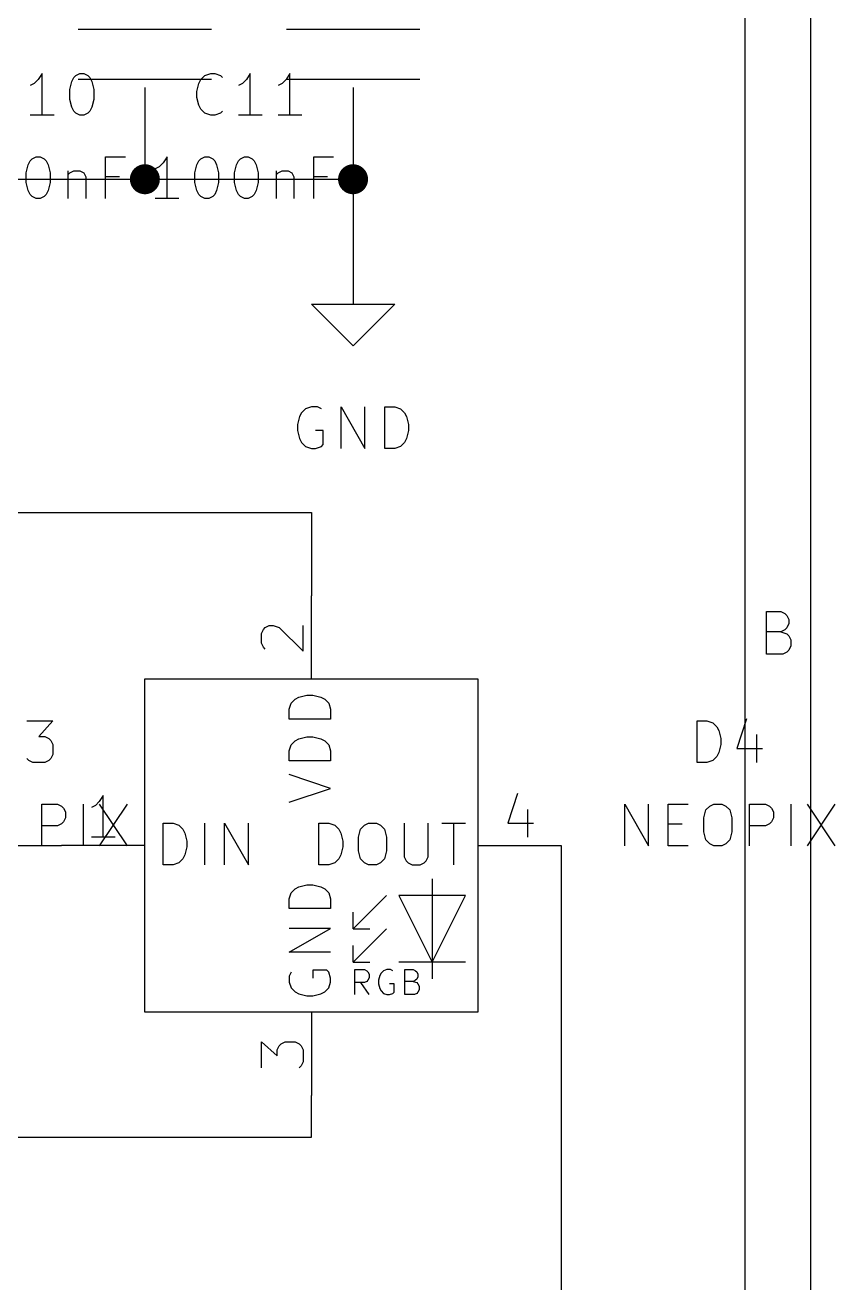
# Model space of a CAD drawing. Extents: x 0.4 to 11.3, y -7.9 to -0.4.
# Drawn here: x 10.356 to 11.329, y -4.125 to -2.615 of the extents above; entities that cross this region are included whole.
import ezdxf

# ---------------------------------------------------------------- set-up
doc = ezdxf.new("R2010")
doc.units = 0
doc.header["$MEASUREMENT"] = 0
for name, color, linetype in [('CYAN2', 4, 'CONTINUOUS'), ('GREEN3', 91, 'CONTINUOUS'), ('LYELLOW', 51, 'CONTINUOUS'), ('RED2', 1, 'CONTINUOUS'), ('RED3', 11, 'CONTINUOUS')]:
    doc.layers.add(name, color=color, linetype=linetype)

msp = doc.modelspace()

# ---------------------------------------------------------------- linework, layer by layer
at = {"layer": 'CYAN2', "linetype": 'CONTINUOUS'}
for p, q in [((10.3671, -2.68504), (10.3623, -2.68742)), ((10.3671, -2.68504), (10.3623, -2.68742)), ((10.3719, -2.68028), (10.3671, -2.68504)), ((10.3719, -2.68028), (10.3671, -2.68504)), ((10.3766, -2.67313), (10.3719, -2.68028)), ((10.3766, -2.67313), (10.3719, -2.68028)), ((10.3766, -2.72313), (10.3766, -2.67313)), ((10.3766, -2.72313), (10.3766, -2.67313)), ((10.41, -2.69218), (10.4123, -2.68265)), ((10.41, -2.69218), (10.4123, -2.68265)), ((10.4123, -2.68265), (10.4147, -2.67789)), ((10.4123, -2.68265), (10.4147, -2.67789)), ((10.4147, -2.67789), (10.4171, -2.67551)), ((10.4147, -2.67789), (10.4171, -2.67551)), ((10.4171, -2.67551), (10.4219, -2.67313)), ((10.4171, -2.67551), (10.4219, -2.67313)), ((10.4219, -2.67313), (10.4266, -2.67313)), ((10.4219, -2.67313), (10.4266, -2.67313)), ((10.4266, -2.67313), (10.4314, -2.67551)), ((10.4266, -2.67313), (10.4314, -2.67551)), ((10.4314, -2.67551), (10.4338, -2.67789)), ((10.4314, -2.67551), (10.4338, -2.67789)), ((10.4338, -2.67789), (10.4361, -2.68265)), ((10.4338, -2.67789), (10.4361, -2.68265)), ((10.4361, -2.68265), (10.4385, -2.69218)), ((10.4361, -2.68265), (10.4385, -2.69218)), ((10.5623, -2.69456), (10.5647, -2.68504)), ((10.5623, -2.69456), (10.5647, -2.68504)), ((10.5647, -2.68504), (10.5671, -2.68028)), ((10.5647, -2.68504), (10.5671, -2.68028)), ((10.5671, -2.68028), (10.5719, -2.67551)), ((10.5671, -2.68028), (10.5719, -2.67551)), ((10.5719, -2.67551), (10.579, -2.67313)), ((10.5719, -2.67551), (10.579, -2.67313)), ((10.579, -2.67313), (10.5838, -2.67313)), ((10.579, -2.67313), (10.5838, -2.67313)), ((10.5838, -2.67313), (10.5909, -2.67551)), ((10.5838, -2.67313), (10.5909, -2.67551)), ((10.5909, -2.67551), (10.5933, -2.67789)), ((10.5909, -2.67551), (10.5933, -2.67789)), ((10.6171, -2.68504), (10.6123, -2.68742)), ((10.6171, -2.68504), (10.6123, -2.68742)), ((10.6219, -2.68028), (10.6171, -2.68504)), ((10.6219, -2.68028), (10.6171, -2.68504)), ((10.6266, -2.67313), (10.6219, -2.68028)), ((10.6266, -2.67313), (10.6219, -2.68028)), ((10.6266, -2.72313), (10.6266, -2.67313)), ((10.6266, -2.72313), (10.6266, -2.67313)), ((10.6647, -2.68504), (10.66, -2.68742)), ((10.6647, -2.68504), (10.66, -2.68742)), ((10.6695, -2.68028), (10.6647, -2.68504)), ((10.6695, -2.68028), (10.6647, -2.68504)), ((10.6742, -2.67313), (10.6695, -2.68028)), ((10.6742, -2.67313), (10.6695, -2.68028)), ((10.6742, -2.72313), (10.6742, -2.67313)), ((10.6742, -2.72313), (10.6742, -2.67313)), ((10.41, -2.70408), (10.41, -2.69218)), ((10.41, -2.70408), (10.41, -2.69218)), ((10.4385, -2.69218), (10.4385, -2.70408)), ((10.4385, -2.69218), (10.4385, -2.70408)), ((10.5623, -2.7017), (10.5623, -2.69456)), ((10.5623, -2.7017), (10.5623, -2.69456)), ((10.5647, -2.71122), (10.5623, -2.7017)), ((10.5647, -2.71122), (10.5623, -2.7017)), ((10.4123, -2.71361), (10.41, -2.70408)), ((10.4123, -2.71361), (10.41, -2.70408)), ((10.4147, -2.71837), (10.4123, -2.71361)), ((10.4147, -2.71837), (10.4123, -2.71361)), ((10.4361, -2.71361), (10.4338, -2.71837)), ((10.4361, -2.71361), (10.4338, -2.71837)), ((10.4385, -2.70408), (10.4361, -2.71361)), ((10.4385, -2.70408), (10.4361, -2.71361)), ((10.5671, -2.71599), (10.5647, -2.71122)), ((10.5671, -2.71599), (10.5647, -2.71122)), ((10.5719, -2.72075), (10.5671, -2.71599)), ((10.5719, -2.72075), (10.5671, -2.71599)), ((10.3909, -2.72313), (10.3623, -2.72313)), ((10.3909, -2.72313), (10.3623, -2.72313)), ((10.4171, -2.72075), (10.4147, -2.71837)), ((10.4171, -2.72075), (10.4147, -2.71837)), ((10.4219, -2.72313), (10.4171, -2.72075)), ((10.4219, -2.72313), (10.4171, -2.72075)), ((10.4266, -2.72313), (10.4219, -2.72313)), ((10.4266, -2.72313), (10.4219, -2.72313)), ((10.4314, -2.72075), (10.4266, -2.72313)), ((10.4314, -2.72075), (10.4266, -2.72313)), ((10.4338, -2.71837), (10.4314, -2.72075)), ((10.4338, -2.71837), (10.4314, -2.72075)), ((10.579, -2.72313), (10.5719, -2.72075)), ((10.579, -2.72313), (10.5719, -2.72075)), ((10.5838, -2.72313), (10.579, -2.72313)), ((10.5838, -2.72313), (10.579, -2.72313)), ((10.5909, -2.72075), (10.5838, -2.72313)), ((10.5909, -2.72075), (10.5838, -2.72313)), ((10.5933, -2.71837), (10.5909, -2.72075)), ((10.5933, -2.71837), (10.5909, -2.72075)), ((10.6409, -2.72313), (10.6123, -2.72313)), ((10.6409, -2.72313), (10.6123, -2.72313)), ((10.6885, -2.72313), (10.66, -2.72313)), ((10.6885, -2.72313), (10.66, -2.72313)), ((10.36, -2.78265), (10.3623, -2.77789)), ((10.36, -2.78265), (10.3623, -2.77789)), ((10.3623, -2.77789), (10.3647, -2.77551)), ((10.3623, -2.77789), (10.3647, -2.77551)), ((10.3647, -2.77551), (10.3695, -2.77313)), ((10.3647, -2.77551), (10.3695, -2.77313)), ((10.3695, -2.77313), (10.3742, -2.77313)), ((10.3695, -2.77313), (10.3742, -2.77313)), ((10.3742, -2.77313), (10.379, -2.77551)), ((10.3742, -2.77313), (10.379, -2.77551)), ((10.379, -2.77551), (10.3814, -2.77789)), ((10.379, -2.77551), (10.3814, -2.77789)), ((10.3814, -2.77789), (10.3838, -2.78265)), ((10.3814, -2.77789), (10.3838, -2.78265)), ((10.4528, -2.82313), (10.4528, -2.77313)), ((10.4528, -2.77313), (10.4766, -2.77313)), ((10.4528, -2.82313), (10.4528, -2.77313)), ((10.4528, -2.77313), (10.4766, -2.77313)), ((10.5266, -2.77313), (10.5219, -2.78028)), ((10.5266, -2.77313), (10.5219, -2.78028)), ((10.5266, -2.82313), (10.5266, -2.77313)), ((10.5266, -2.82313), (10.5266, -2.77313)), ((10.5623, -2.78265), (10.5647, -2.77789)), ((10.5623, -2.78265), (10.5647, -2.77789)), ((10.5647, -2.77789), (10.5671, -2.77551)), ((10.5647, -2.77789), (10.5671, -2.77551)), ((10.5671, -2.77551), (10.5719, -2.77313)), ((10.5671, -2.77551), (10.5719, -2.77313)), ((10.5719, -2.77313), (10.5766, -2.77313)), ((10.5719, -2.77313), (10.5766, -2.77313)), ((10.5766, -2.77313), (10.5814, -2.77551)), ((10.5766, -2.77313), (10.5814, -2.77551)), ((10.5814, -2.77551), (10.5838, -2.77789)), ((10.5814, -2.77551), (10.5838, -2.77789)), ((10.5838, -2.77789), (10.5861, -2.78265)), ((10.5838, -2.77789), (10.5861, -2.78265)), ((10.61, -2.78265), (10.6123, -2.77789)), ((10.61, -2.78265), (10.6123, -2.77789)), ((10.6123, -2.77789), (10.6147, -2.77551)), ((10.6123, -2.77789), (10.6147, -2.77551)), ((10.6147, -2.77551), (10.6195, -2.77313)), ((10.6147, -2.77551), (10.6195, -2.77313)), ((10.6195, -2.77313), (10.6242, -2.77313)), ((10.6195, -2.77313), (10.6242, -2.77313)), ((10.6242, -2.77313), (10.629, -2.77551)), ((10.6242, -2.77313), (10.629, -2.77551)), ((10.629, -2.77551), (10.6314, -2.77789)), ((10.629, -2.77551), (10.6314, -2.77789)), ((10.6314, -2.77789), (10.6338, -2.78265)), ((10.6314, -2.77789), (10.6338, -2.78265)), ((10.7028, -2.82313), (10.7028, -2.77313)), ((10.7028, -2.77313), (10.7266, -2.77313)), ((10.7028, -2.82313), (10.7028, -2.77313)), ((10.7028, -2.77313), (10.7266, -2.77313)), ((10.3576, -2.79218), (10.36, -2.78265)), ((10.3576, -2.79218), (10.36, -2.78265)), ((10.3576, -2.80408), (10.3576, -2.79218)), ((10.3576, -2.80408), (10.3576, -2.79218)), ((10.3838, -2.78265), (10.3861, -2.79218)), ((10.3838, -2.78265), (10.3861, -2.79218)), ((10.3861, -2.79218), (10.3861, -2.80408)), ((10.3861, -2.79218), (10.3861, -2.80408)), ((10.4076, -2.7898), (10.4076, -2.82313)), ((10.4076, -2.7898), (10.4076, -2.82313)), ((10.4076, -2.79456), (10.41, -2.79218)), ((10.4076, -2.79456), (10.41, -2.79218)), ((10.41, -2.79218), (10.4147, -2.7898)), ((10.41, -2.79218), (10.4147, -2.7898)), ((10.4147, -2.7898), (10.4219, -2.7898)), ((10.4147, -2.7898), (10.4219, -2.7898)), ((10.4219, -2.7898), (10.4266, -2.79218)), ((10.4219, -2.7898), (10.4266, -2.79218)), ((10.4266, -2.79218), (10.429, -2.79694)), ((10.4266, -2.79218), (10.429, -2.79694)), ((10.5171, -2.78504), (10.5123, -2.78742)), ((10.5171, -2.78504), (10.5123, -2.78742)), ((10.5219, -2.78028), (10.5171, -2.78504)), ((10.5219, -2.78028), (10.5171, -2.78504)), ((10.56, -2.79218), (10.5623, -2.78265)), ((10.56, -2.79218), (10.5623, -2.78265)), ((10.56, -2.80408), (10.56, -2.79218)), ((10.56, -2.80408), (10.56, -2.79218)), ((10.5861, -2.78265), (10.5885, -2.79218)), ((10.5861, -2.78265), (10.5885, -2.79218)), ((10.5885, -2.79218), (10.5885, -2.80408)), ((10.5885, -2.79218), (10.5885, -2.80408)), ((10.6076, -2.79218), (10.61, -2.78265)), ((10.6076, -2.79218), (10.61, -2.78265)), ((10.6076, -2.80408), (10.6076, -2.79218)), ((10.6076, -2.80408), (10.6076, -2.79218)), ((10.6338, -2.78265), (10.6361, -2.79218)), ((10.6338, -2.78265), (10.6361, -2.79218)), ((10.6361, -2.79218), (10.6361, -2.80408)), ((10.6361, -2.79218), (10.6361, -2.80408)), ((10.6576, -2.7898), (10.6576, -2.82313)), ((10.6576, -2.7898), (10.6576, -2.82313)), ((10.6576, -2.79456), (10.66, -2.79218)), ((10.6576, -2.79456), (10.66, -2.79218)), ((10.66, -2.79218), (10.6647, -2.7898)), ((10.66, -2.79218), (10.6647, -2.7898)), ((10.6647, -2.7898), (10.6719, -2.7898)), ((10.6647, -2.7898), (10.6719, -2.7898)), ((10.6719, -2.7898), (10.6766, -2.79218)), ((10.6719, -2.7898), (10.6766, -2.79218)), ((10.6766, -2.79218), (10.679, -2.79694)), ((10.6766, -2.79218), (10.679, -2.79694)), ((10.36, -2.81361), (10.3576, -2.80408)), ((10.36, -2.81361), (10.3576, -2.80408)), ((10.3861, -2.80408), (10.3838, -2.81361)), ((10.3861, -2.80408), (10.3838, -2.81361)), ((10.429, -2.79694), (10.429, -2.82313)), ((10.429, -2.79694), (10.429, -2.82313)), ((10.4695, -2.79694), (10.4528, -2.79694)), ((10.4695, -2.79694), (10.4528, -2.79694)), ((10.5623, -2.81361), (10.56, -2.80408)), ((10.5623, -2.81361), (10.56, -2.80408)), ((10.5885, -2.80408), (10.5861, -2.81361)), ((10.5885, -2.80408), (10.5861, -2.81361)), ((10.61, -2.81361), (10.6076, -2.80408)), ((10.61, -2.81361), (10.6076, -2.80408)), ((10.6361, -2.80408), (10.6338, -2.81361)), ((10.6361, -2.80408), (10.6338, -2.81361)), ((10.679, -2.79694), (10.679, -2.82313)), ((10.679, -2.79694), (10.679, -2.82313)), ((10.7195, -2.79694), (10.7028, -2.79694)), ((10.7195, -2.79694), (10.7028, -2.79694)), ((10.3623, -2.81837), (10.36, -2.81361)), ((10.3623, -2.81837), (10.36, -2.81361)), ((10.3647, -2.82075), (10.3623, -2.81837)), ((10.3647, -2.82075), (10.3623, -2.81837)), ((10.3695, -2.82313), (10.3647, -2.82075)), ((10.3695, -2.82313), (10.3647, -2.82075)), ((10.3742, -2.82313), (10.3695, -2.82313)), ((10.3742, -2.82313), (10.3695, -2.82313)), ((10.379, -2.82075), (10.3742, -2.82313)), ((10.379, -2.82075), (10.3742, -2.82313)), ((10.3814, -2.81837), (10.379, -2.82075)), ((10.3814, -2.81837), (10.379, -2.82075)), ((10.3838, -2.81361), (10.3814, -2.81837)), ((10.3838, -2.81361), (10.3814, -2.81837)), ((10.5409, -2.82313), (10.5123, -2.82313)), ((10.5409, -2.82313), (10.5123, -2.82313)), ((10.5647, -2.81837), (10.5623, -2.81361)), ((10.5647, -2.81837), (10.5623, -2.81361)), ((10.5671, -2.82075), (10.5647, -2.81837)), ((10.5671, -2.82075), (10.5647, -2.81837)), ((10.5719, -2.82313), (10.5671, -2.82075)), ((10.5719, -2.82313), (10.5671, -2.82075)), ((10.5766, -2.82313), (10.5719, -2.82313)), ((10.5766, -2.82313), (10.5719, -2.82313)), ((10.5814, -2.82075), (10.5766, -2.82313)), ((10.5814, -2.82075), (10.5766, -2.82313)), ((10.5838, -2.81837), (10.5814, -2.82075)), ((10.5838, -2.81837), (10.5814, -2.82075)), ((10.5861, -2.81361), (10.5838, -2.81837)), ((10.5861, -2.81361), (10.5838, -2.81837)), ((10.6123, -2.81837), (10.61, -2.81361)), ((10.6123, -2.81837), (10.61, -2.81361)), ((10.6147, -2.82075), (10.6123, -2.81837)), ((10.6147, -2.82075), (10.6123, -2.81837)), ((10.6195, -2.82313), (10.6147, -2.82075)), ((10.6195, -2.82313), (10.6147, -2.82075)), ((10.6242, -2.82313), (10.6195, -2.82313)), ((10.6242, -2.82313), (10.6195, -2.82313)), ((10.629, -2.82075), (10.6242, -2.82313)), ((10.629, -2.82075), (10.6242, -2.82313)), ((10.6314, -2.81837), (10.629, -2.82075)), ((10.6314, -2.81837), (10.629, -2.82075)), ((10.6338, -2.81361), (10.6314, -2.81837)), ((10.6338, -2.81361), (10.6314, -2.81837)), ((10.6881, -3.08028), (10.6857, -3.08504)), ((10.6929, -3.07551), (10.6881, -3.08028)), ((10.7, -3.07313), (10.6929, -3.07551)), ((10.7071, -3.07313), (10.7, -3.07313)), ((10.7119, -3.07551), (10.7071, -3.07313)), ((10.7357, -3.12313), (10.7357, -3.07313)), ((10.7357, -3.07313), (10.7643, -3.12313)), ((10.7643, -3.12313), (10.7643, -3.07313)), ((10.7881, -3.12313), (10.7881, -3.07313)), ((10.7881, -3.07313), (10.8, -3.07313)), ((10.8, -3.07313), (10.8071, -3.07551)), ((10.8071, -3.07551), (10.8119, -3.08028)), ((10.8119, -3.08028), (10.8143, -3.08504)), ((10.6857, -3.08504), (10.6833, -3.09456)), ((10.6833, -3.09456), (10.6833, -3.1017)), ((10.8143, -3.08504), (10.8167, -3.09456)), ((10.8167, -3.09456), (10.8167, -3.1017)), ((10.6833, -3.1017), (10.6857, -3.11122)), ((10.7143, -3.1017), (10.7048, -3.1017)), ((10.7143, -3.11837), (10.7143, -3.1017)), ((10.8167, -3.1017), (10.8143, -3.11122)), ((10.6857, -3.11122), (10.6881, -3.11599)), ((10.6881, -3.11599), (10.6929, -3.12075)), ((10.6929, -3.12075), (10.7, -3.12313)), ((10.7, -3.12313), (10.7048, -3.12313)), ((10.7048, -3.12313), (10.7119, -3.12075)), ((10.7119, -3.12075), (10.7143, -3.11837)), ((10.8, -3.12313), (10.7881, -3.12313)), ((10.8071, -3.12075), (10.8, -3.12313)), ((10.8119, -3.11599), (10.8071, -3.12075)), ((10.8143, -3.11122), (10.8119, -3.11599)), ((10.6755, -3.42905), (10.6803, -3.42428)), ((10.6755, -3.42905), (10.6803, -3.42428)), ((10.6803, -3.42428), (10.685, -3.4219)), ((10.6803, -3.42428), (10.685, -3.4219)), ((10.685, -3.4219), (10.6946, -3.41952)), ((10.685, -3.4219), (10.6946, -3.41952)), ((10.6946, -3.41952), (10.7017, -3.41952)), ((10.6946, -3.41952), (10.7017, -3.41952)), ((10.7017, -3.41952), (10.7112, -3.4219)), ((10.7017, -3.41952), (10.7112, -3.4219)), ((10.7112, -3.4219), (10.716, -3.42428)), ((10.7112, -3.4219), (10.716, -3.42428)), ((10.716, -3.42428), (10.7208, -3.42905)), ((10.716, -3.42428), (10.7208, -3.42905)), ((10.6731, -3.43619), (10.6755, -3.42905)), ((10.6731, -3.43619), (10.6755, -3.42905)), ((10.6731, -3.44809), (10.6731, -3.43619)), ((10.6731, -3.44809), (10.6731, -3.43619)), ((10.7208, -3.42905), (10.7231, -3.43619)), ((10.7208, -3.42905), (10.7231, -3.43619)), ((10.7231, -3.43619), (10.7231, -3.44809)), ((10.7231, -3.43619), (10.7231, -3.44809)), ((10.3583, -3.45013), (10.3893, -3.45013)), ((10.3583, -3.45013), (10.3893, -3.45013)), ((10.3893, -3.45013), (10.3726, -3.46918)), ((10.3893, -3.45013), (10.3726, -3.46918)), ((10.7231, -3.44809), (10.6731, -3.44809)), ((10.7231, -3.44809), (10.6731, -3.44809)), ((11.1631, -3.50013), (11.1631, -3.45013)), ((11.1631, -3.45013), (11.175, -3.45013)), ((11.1631, -3.50013), (11.1631, -3.45013)), ((11.1631, -3.45013), (11.175, -3.45013)), ((11.175, -3.45013), (11.1821, -3.45252)), ((11.175, -3.45013), (11.1821, -3.45252)), ((11.1821, -3.45252), (11.1869, -3.45728)), ((11.1821, -3.45252), (11.1869, -3.45728)), ((11.1869, -3.45728), (11.1893, -3.46204)), ((11.1869, -3.45728), (11.1893, -3.46204)), ((11.2226, -3.44776), (11.2107, -3.48347)), ((11.2226, -3.44776), (11.2107, -3.48347)), ((10.3726, -3.46918), (10.3798, -3.46918)), ((10.3726, -3.46918), (10.3798, -3.46918)), ((10.3798, -3.46918), (10.3845, -3.47156)), ((10.3798, -3.46918), (10.3845, -3.47156)), ((10.3845, -3.47156), (10.3869, -3.47394)), ((10.3845, -3.47156), (10.3869, -3.47394)), ((10.6803, -3.47428), (10.685, -3.4719)), ((10.6803, -3.47428), (10.685, -3.4719)), ((10.685, -3.4719), (10.6946, -3.46952)), ((10.685, -3.4719), (10.6946, -3.46952)), ((10.6946, -3.46952), (10.7017, -3.46952)), ((10.6946, -3.46952), (10.7017, -3.46952)), ((10.7017, -3.46952), (10.7112, -3.4719)), ((10.7017, -3.46952), (10.7112, -3.4719)), ((10.7112, -3.4719), (10.716, -3.47428)), ((10.7112, -3.4719), (10.716, -3.47428)), ((11.1893, -3.46204), (11.1917, -3.47156)), ((11.1893, -3.46204), (11.1917, -3.47156)), ((11.1917, -3.47156), (11.1917, -3.4787)), ((11.1917, -3.47156), (11.1917, -3.4787)), ((11.2345, -3.4668), (11.2345, -3.50013)), ((11.2345, -3.4668), (11.2345, -3.50013)), ((10.3869, -3.47394), (10.3893, -3.4787)), ((10.3869, -3.47394), (10.3893, -3.4787)), ((10.3893, -3.4787), (10.3893, -3.49061)), ((10.3893, -3.4787), (10.3893, -3.49061)), ((10.6731, -3.48619), (10.6755, -3.47905)), ((10.6731, -3.48619), (10.6755, -3.47905)), ((10.6731, -3.49809), (10.6731, -3.48619)), ((10.6731, -3.49809), (10.6731, -3.48619)), ((10.6755, -3.47905), (10.6803, -3.47428)), ((10.6755, -3.47905), (10.6803, -3.47428)), ((10.716, -3.47428), (10.7208, -3.47905)), ((10.716, -3.47428), (10.7208, -3.47905)), ((10.7208, -3.47905), (10.7231, -3.48619)), ((10.7208, -3.47905), (10.7231, -3.48619)), ((10.7231, -3.48619), (10.7231, -3.49809)), ((10.7231, -3.48619), (10.7231, -3.49809)), ((11.1917, -3.4787), (11.1893, -3.48823)), ((11.1917, -3.4787), (11.1893, -3.48823)), ((11.2107, -3.48347), (11.2417, -3.48347)), ((11.2107, -3.48347), (11.2417, -3.48347)), ((10.3607, -3.49776), (10.3583, -3.49537)), ((10.3607, -3.49776), (10.3583, -3.49537)), ((10.3655, -3.50013), (10.3607, -3.49776)), ((10.3655, -3.50013), (10.3607, -3.49776)), ((10.3798, -3.50013), (10.3655, -3.50013)), ((10.3798, -3.50013), (10.3655, -3.50013)), ((10.3845, -3.49776), (10.3798, -3.50013)), ((10.3845, -3.49776), (10.3798, -3.50013)), ((10.3869, -3.49537), (10.3845, -3.49776)), ((10.3869, -3.49537), (10.3845, -3.49776)), ((10.3893, -3.49061), (10.3869, -3.49537)), ((10.3893, -3.49061), (10.3869, -3.49537)), ((10.7231, -3.49809), (10.6731, -3.49809)), ((10.7231, -3.49809), (10.6731, -3.49809)), ((11.175, -3.50013), (11.1631, -3.50013)), ((11.175, -3.50013), (11.1631, -3.50013)), ((11.1821, -3.49776), (11.175, -3.50013)), ((11.1821, -3.49776), (11.175, -3.50013)), ((11.1869, -3.49299), (11.1821, -3.49776)), ((11.1869, -3.49299), (11.1821, -3.49776)), ((11.1893, -3.48823), (11.1869, -3.49299)), ((11.1893, -3.48823), (11.1869, -3.49299)), ((10.7231, -3.53143), (10.6731, -3.51476)), ((10.7231, -3.53143), (10.6731, -3.51476)), ((10.6731, -3.54809), (10.7231, -3.53143)), ((10.6731, -3.54809), (10.7231, -3.53143)), ((10.3762, -3.60013), (10.3762, -3.55013)), ((10.3762, -3.55013), (10.3952, -3.55013)), ((10.3762, -3.60013), (10.3762, -3.55013)), ((10.3762, -3.55013), (10.3952, -3.55013)), ((10.3952, -3.55013), (10.4, -3.55252)), ((10.3952, -3.55013), (10.4, -3.55252)), ((10.4, -3.55252), (10.4024, -3.5549)), ((10.4, -3.55252), (10.4024, -3.5549)), ((10.4024, -3.5549), (10.4048, -3.55966)), ((10.4024, -3.5549), (10.4048, -3.55966)), ((10.4048, -3.55966), (10.4048, -3.5668)), ((10.4048, -3.55966), (10.4048, -3.5668)), ((10.4262, -3.60013), (10.4262, -3.55013)), ((10.4262, -3.60013), (10.4262, -3.55013)), ((10.4452, -3.55013), (10.4786, -3.60013)), ((10.4786, -3.55013), (10.4452, -3.60013)), ((10.4452, -3.55013), (10.4786, -3.60013)), ((10.4786, -3.55013), (10.4452, -3.60013)), ((11.0762, -3.60013), (11.0762, -3.55013)), ((11.0762, -3.55013), (11.1048, -3.60013)), ((11.0762, -3.60013), (11.0762, -3.55013)), ((11.0762, -3.55013), (11.1048, -3.60013)), ((11.1048, -3.60013), (11.1048, -3.55013)), ((11.1048, -3.60013), (11.1048, -3.55013)), ((11.1286, -3.60013), (11.1286, -3.55013)), ((11.1286, -3.55013), (11.1524, -3.55013)), ((11.1286, -3.60013), (11.1286, -3.55013)), ((11.1286, -3.55013), (11.1524, -3.55013)), ((11.1714, -3.5668), (11.1738, -3.55728)), ((11.1714, -3.5668), (11.1738, -3.55728)), ((11.1738, -3.55728), (11.1786, -3.55252)), ((11.1738, -3.55728), (11.1786, -3.55252)), ((11.1786, -3.55252), (11.1833, -3.55013)), ((11.1786, -3.55252), (11.1833, -3.55013)), ((11.1833, -3.55013), (11.1929, -3.55013)), ((11.1833, -3.55013), (11.1929, -3.55013)), ((11.1929, -3.55013), (11.1976, -3.55252)), ((11.1929, -3.55013), (11.1976, -3.55252)), ((11.1976, -3.55252), (11.2024, -3.55728)), ((11.1976, -3.55252), (11.2024, -3.55728)), ((11.2024, -3.55728), (11.2048, -3.5668)), ((11.2024, -3.55728), (11.2048, -3.5668)), ((11.2262, -3.60013), (11.2262, -3.55013)), ((11.2262, -3.55013), (11.2452, -3.55013)), ((11.2262, -3.60013), (11.2262, -3.55013)), ((11.2262, -3.55013), (11.2452, -3.55013)), ((11.2452, -3.55013), (11.25, -3.55252)), ((11.2452, -3.55013), (11.25, -3.55252)), ((11.25, -3.55252), (11.2524, -3.5549)), ((11.25, -3.55252), (11.2524, -3.5549)), ((11.2524, -3.5549), (11.2548, -3.55966)), ((11.2524, -3.5549), (11.2548, -3.55966)), ((11.2548, -3.55966), (11.2548, -3.5668)), ((11.2548, -3.55966), (11.2548, -3.5668)), ((11.2762, -3.60013), (11.2762, -3.55013)), ((11.2762, -3.60013), (11.2762, -3.55013)), ((11.2952, -3.55013), (11.3286, -3.60013)), ((11.3286, -3.55013), (11.2952, -3.60013)), ((11.2952, -3.55013), (11.3286, -3.60013)), ((11.3286, -3.55013), (11.2952, -3.60013)), ((10.3952, -3.57633), (10.3762, -3.57633)), ((10.3952, -3.57633), (10.3762, -3.57633)), ((10.4, -3.57394), (10.3952, -3.57633)), ((10.4, -3.57394), (10.3952, -3.57633)), ((10.4024, -3.57156), (10.4, -3.57394)), ((10.4024, -3.57156), (10.4, -3.57394)), ((10.4048, -3.5668), (10.4024, -3.57156)), ((10.4048, -3.5668), (10.4024, -3.57156)), ((10.5219, -3.62313), (10.5219, -3.57313)), ((10.5219, -3.57313), (10.5338, -3.57313)), ((10.5219, -3.62313), (10.5219, -3.57313)), ((10.5219, -3.57313), (10.5338, -3.57313)), ((10.5338, -3.57313), (10.5409, -3.57551)), ((10.5338, -3.57313), (10.5409, -3.57551)), ((10.5409, -3.57551), (10.5457, -3.58028)), ((10.5409, -3.57551), (10.5457, -3.58028)), ((10.5719, -3.62313), (10.5719, -3.57313)), ((10.5719, -3.62313), (10.5719, -3.57313)), ((10.5957, -3.62313), (10.5957, -3.57313)), ((10.5957, -3.57313), (10.6243, -3.62313)), ((10.5957, -3.62313), (10.5957, -3.57313)), ((10.5957, -3.57313), (10.6243, -3.62313)), ((10.6243, -3.62313), (10.6243, -3.57313)), ((10.6243, -3.62313), (10.6243, -3.57313)), ((10.709, -3.62313), (10.709, -3.57313)), ((10.709, -3.57313), (10.7209, -3.57313)), ((10.709, -3.62313), (10.709, -3.57313)), ((10.709, -3.57313), (10.7209, -3.57313)), ((10.7209, -3.57313), (10.7281, -3.57551)), ((10.7209, -3.57313), (10.7281, -3.57551)), ((10.7281, -3.57551), (10.7329, -3.58028)), ((10.7281, -3.57551), (10.7329, -3.58028)), ((10.759, -3.58028), (10.7638, -3.57551)), ((10.759, -3.58028), (10.7638, -3.57551)), ((10.7638, -3.57551), (10.7686, -3.57313)), ((10.7638, -3.57551), (10.7686, -3.57313)), ((10.7686, -3.57313), (10.7781, -3.57313)), ((10.7686, -3.57313), (10.7781, -3.57313)), ((10.7781, -3.57313), (10.7829, -3.57551)), ((10.7781, -3.57313), (10.7829, -3.57551)), ((10.7829, -3.57551), (10.7876, -3.58028)), ((10.7829, -3.57551), (10.7876, -3.58028)), ((10.8114, -3.57313), (10.8114, -3.61361)), ((10.8114, -3.57313), (10.8114, -3.61361)), ((10.84, -3.61361), (10.84, -3.57313)), ((10.84, -3.61361), (10.84, -3.57313)), ((10.8567, -3.57313), (10.8852, -3.57313)), ((10.8567, -3.57313), (10.8852, -3.57313)), ((10.871, -3.62313), (10.871, -3.57313)), ((10.871, -3.62313), (10.871, -3.57313)), ((11.1286, -3.57394), (11.1452, -3.57394)), ((11.1286, -3.57394), (11.1452, -3.57394)), ((11.1714, -3.58347), (11.1714, -3.5668)), ((11.1714, -3.58347), (11.1714, -3.5668)), ((11.2048, -3.5668), (11.2048, -3.58347)), ((11.2048, -3.5668), (11.2048, -3.58347)), ((11.2452, -3.57633), (11.2262, -3.57633)), ((11.2452, -3.57633), (11.2262, -3.57633)), ((11.25, -3.57394), (11.2452, -3.57633)), ((11.25, -3.57394), (11.2452, -3.57633)), ((11.2524, -3.57156), (11.25, -3.57394)), ((11.2524, -3.57156), (11.25, -3.57394)), ((11.2548, -3.5668), (11.2524, -3.57156)), ((11.2548, -3.5668), (11.2524, -3.57156)), ((10.5457, -3.58028), (10.5481, -3.58504)), ((10.5457, -3.58028), (10.5481, -3.58504)), ((10.5481, -3.58504), (10.5505, -3.59456)), ((10.5481, -3.58504), (10.5505, -3.59456)), ((10.7329, -3.58028), (10.7352, -3.58504)), ((10.7329, -3.58028), (10.7352, -3.58504)), ((10.7352, -3.58504), (10.7376, -3.59456)), ((10.7352, -3.58504), (10.7376, -3.59456)), ((10.7567, -3.5898), (10.759, -3.58028)), ((10.7567, -3.5898), (10.759, -3.58028)), ((10.7567, -3.60646), (10.7567, -3.5898)), ((10.7567, -3.60646), (10.7567, -3.5898)), ((10.7876, -3.58028), (10.79, -3.5898)), ((10.7876, -3.58028), (10.79, -3.5898)), ((10.79, -3.5898), (10.79, -3.60646)), ((10.79, -3.5898), (10.79, -3.60646)), ((11.1738, -3.59299), (11.1714, -3.58347)), ((11.1738, -3.59299), (11.1714, -3.58347)), ((11.1786, -3.59776), (11.1738, -3.59299)), ((11.1786, -3.59776), (11.1738, -3.59299)), ((11.2024, -3.59299), (11.1976, -3.59776)), ((11.2024, -3.59299), (11.1976, -3.59776)), ((11.2048, -3.58347), (11.2024, -3.59299)), ((11.2048, -3.58347), (11.2024, -3.59299)), ((10.5505, -3.6017), (10.5481, -3.61122)), ((10.5505, -3.6017), (10.5481, -3.61122)), ((10.5505, -3.59456), (10.5505, -3.6017)), ((10.5505, -3.59456), (10.5505, -3.6017)), ((10.7376, -3.6017), (10.7352, -3.61122)), ((10.7376, -3.6017), (10.7352, -3.61122)), ((10.7376, -3.59456), (10.7376, -3.6017)), ((10.7376, -3.59456), (10.7376, -3.6017)), ((10.759, -3.61599), (10.7567, -3.60646)), ((10.759, -3.61599), (10.7567, -3.60646)), ((10.79, -3.60646), (10.7876, -3.61599)), ((10.79, -3.60646), (10.7876, -3.61599)), ((11.1524, -3.60013), (11.1286, -3.60013)), ((11.1524, -3.60013), (11.1286, -3.60013)), ((11.1833, -3.60013), (11.1786, -3.59776)), ((11.1833, -3.60013), (11.1786, -3.59776)), ((11.1929, -3.60013), (11.1833, -3.60013)), ((11.1929, -3.60013), (11.1833, -3.60013)), ((11.1976, -3.59776), (11.1929, -3.60013)), ((11.1976, -3.59776), (11.1929, -3.60013)), ((10.5338, -3.62313), (10.5219, -3.62313)), ((10.5338, -3.62313), (10.5219, -3.62313)), ((10.5409, -3.62075), (10.5338, -3.62313)), ((10.5409, -3.62075), (10.5338, -3.62313)), ((10.5457, -3.61599), (10.5409, -3.62075)), ((10.5457, -3.61599), (10.5409, -3.62075)), ((10.5481, -3.61122), (10.5457, -3.61599)), ((10.5481, -3.61122), (10.5457, -3.61599)), ((10.7209, -3.62313), (10.709, -3.62313)), ((10.7209, -3.62313), (10.709, -3.62313)), ((10.7281, -3.62075), (10.7209, -3.62313)), ((10.7281, -3.62075), (10.7209, -3.62313)), ((10.7329, -3.61599), (10.7281, -3.62075)), ((10.7329, -3.61599), (10.7281, -3.62075)), ((10.7352, -3.61122), (10.7329, -3.61599)), ((10.7352, -3.61122), (10.7329, -3.61599)), ((10.7638, -3.62075), (10.759, -3.61599)), ((10.7638, -3.62075), (10.759, -3.61599)), ((10.7686, -3.62313), (10.7638, -3.62075)), ((10.7686, -3.62313), (10.7638, -3.62075)), ((10.7781, -3.62313), (10.7686, -3.62313)), ((10.7781, -3.62313), (10.7686, -3.62313)), ((10.7829, -3.62075), (10.7781, -3.62313)), ((10.7829, -3.62075), (10.7781, -3.62313)), ((10.7876, -3.61599), (10.7829, -3.62075)), ((10.7876, -3.61599), (10.7829, -3.62075)), ((10.8114, -3.61361), (10.8138, -3.61837)), ((10.8114, -3.61361), (10.8138, -3.61837)), ((10.8138, -3.61837), (10.8162, -3.62075)), ((10.8138, -3.61837), (10.8162, -3.62075)), ((10.8162, -3.62075), (10.8209, -3.62313)), ((10.8162, -3.62075), (10.8209, -3.62313)), ((10.8209, -3.62313), (10.8305, -3.62313)), ((10.8209, -3.62313), (10.8305, -3.62313)), ((10.8305, -3.62313), (10.8352, -3.62075)), ((10.8305, -3.62313), (10.8352, -3.62075)), ((10.8352, -3.62075), (10.8376, -3.61837)), ((10.8352, -3.62075), (10.8376, -3.61837)), ((10.8376, -3.61837), (10.84, -3.61361)), ((10.8376, -3.61837), (10.84, -3.61361)), ((10.6755, -3.65667), (10.6803, -3.6519)), ((10.6755, -3.65667), (10.6803, -3.6519)), ((10.6803, -3.6519), (10.685, -3.64952)), ((10.6803, -3.6519), (10.685, -3.64952)), ((10.685, -3.64952), (10.6946, -3.64714)), ((10.685, -3.64952), (10.6946, -3.64714)), ((10.6946, -3.64714), (10.7017, -3.64714)), ((10.6946, -3.64714), (10.7017, -3.64714)), ((10.7017, -3.64714), (10.7112, -3.64952)), ((10.7017, -3.64714), (10.7112, -3.64952)), ((10.7112, -3.64952), (10.716, -3.6519)), ((10.7112, -3.64952), (10.716, -3.6519)), ((10.716, -3.6519), (10.7208, -3.65667)), ((10.716, -3.6519), (10.7208, -3.65667)), ((10.6731, -3.66381), (10.6755, -3.65667)), ((10.6731, -3.66381), (10.6755, -3.65667)), ((10.6731, -3.67571), (10.6731, -3.66381)), ((10.6731, -3.67571), (10.6731, -3.66381)), ((10.7208, -3.65667), (10.7231, -3.66381)), ((10.7208, -3.65667), (10.7231, -3.66381)), ((10.7231, -3.66381), (10.7231, -3.67571)), ((10.7231, -3.66381), (10.7231, -3.67571)), ((10.7231, -3.67571), (10.6731, -3.67571)), ((10.7231, -3.67571), (10.6731, -3.67571)), ((10.6731, -3.72809), (10.7231, -3.69952)), ((10.7231, -3.69952), (10.6731, -3.69952)), ((10.6731, -3.72809), (10.7231, -3.69952)), ((10.7231, -3.69952), (10.6731, -3.69952)), ((10.7231, -3.72809), (10.6731, -3.72809)), ((10.7231, -3.72809), (10.6731, -3.72809)), ((10.6755, -3.7519), (10.6731, -3.75667)), ((10.6755, -3.7519), (10.6731, -3.75667)), ((10.6731, -3.75667), (10.6731, -3.76381)), ((10.6731, -3.75667), (10.6731, -3.76381)), ((10.7184, -3.74952), (10.7017, -3.74952)), ((10.7017, -3.74952), (10.7017, -3.75905)), ((10.7184, -3.74952), (10.7017, -3.74952)), ((10.7017, -3.74952), (10.7017, -3.75905)), ((10.7208, -3.7519), (10.7184, -3.74952)), ((10.7208, -3.7519), (10.7184, -3.74952)), ((10.7231, -3.75905), (10.7208, -3.7519)), ((10.7231, -3.75905), (10.7208, -3.7519)), ((10.7231, -3.76381), (10.7231, -3.75905)), ((10.7231, -3.76381), (10.7231, -3.75905)), ((10.6731, -3.76381), (10.6755, -3.77095)), ((10.6731, -3.76381), (10.6755, -3.77095)), ((10.6755, -3.77095), (10.6803, -3.77571)), ((10.6755, -3.77095), (10.6803, -3.77571)), ((10.716, -3.77571), (10.7208, -3.77095)), ((10.716, -3.77571), (10.7208, -3.77095)), ((10.7208, -3.77095), (10.7231, -3.76381)), ((10.7208, -3.77095), (10.7231, -3.76381)), ((10.6803, -3.77571), (10.685, -3.77809)), ((10.6803, -3.77571), (10.685, -3.77809)), ((10.685, -3.77809), (10.6946, -3.78047)), ((10.685, -3.77809), (10.6946, -3.78047)), ((10.6946, -3.78047), (10.7017, -3.78047)), ((10.6946, -3.78047), (10.7017, -3.78047)), ((10.7017, -3.78047), (10.7112, -3.77809)), ((10.7017, -3.78047), (10.7112, -3.77809)), ((10.7112, -3.77809), (10.716, -3.77571)), ((10.7112, -3.77809), (10.716, -3.77571))]:
    msp.add_line(p, q, dxfattribs=at)
at = {"layer": 'GREEN3', "linetype": 'CONTINUOUS'}
for p, q in [((10.25, -2.8), (10.5, -2.8)), ((10.5, -2.8), (10.75, -2.8)), ((10.75, -2.8), (10.75, -2.9)), ((9.85, -3.2), (10.7, -3.2)), ((10.7, -3.2), (10.7, -3.3)), ((10.15, -3.6), (10.4, -3.6)), ((11, -3.6), (11, -4.15)), ((10.7, -3.95), (10.7, -3.9)), ((9.85, -3.95), (10.7, -3.95))]:
    msp.add_line(p, q, dxfattribs=at)
at = {"layer": 'GREEN3', "const_width": 0.018}
for points in [[(10.491, -2.8, 1), (10.509, -2.8, 1)], [(10.741, -2.8, 1), (10.759, -2.8, 1)]]:
    msp.add_lwpolyline(points, format="xyb", close=True, dxfattribs=at)
at = {"layer": 'LYELLOW', "linetype": 'CONTINUOUS'}
for p, q in [((10.5, -3.8), (10.5, -3.4)), ((10.5, -3.4), (10.9, -3.4)), ((10.9, -3.4), (10.9, -3.8)), ((10.9, -3.8), (10.5, -3.8))]:
    msp.add_line(p, q, dxfattribs=at)
at = {"layer": 'RED2', "linetype": 'CONTINUOUS'}
for p, q in [((11.2993, -0.393701), (11.2993, -7.8743)), ((11.2206, -0.472441), (11.2206, -7.79556)), ((10.42, -2.62), (10.58, -2.62)), ((10.67, -2.62), (10.83, -2.62)), ((10.42, -2.68), (10.58, -2.68)), ((10.67, -2.68), (10.83, -2.68)), ((10.5, -2.69), (10.5, -2.8)), ((10.5, -2.69), (10.5, -2.8)), ((10.75, -2.69), (10.75, -2.8)), ((10.75, -2.69), (10.75, -2.8)), ((10.75, -2.9), (10.75, -2.95)), ((10.75, -3), (10.7, -2.95)), ((10.7, -2.95), (10.75, -2.95)), ((10.75, -2.95), (10.8, -2.95)), ((10.8, -2.95), (10.75, -3)), ((10.7, -3.4), (10.7, -3.3)), ((10.7, -3.4), (10.7, -3.3)), ((11.2465, -3.37014), (11.2465, -3.31896)), ((11.2465, -3.31896), (11.2636, -3.31896)), ((11.2636, -3.31896), (11.2685, -3.32139)), ((11.2685, -3.32139), (11.2709, -3.32383)), ((11.2709, -3.32383), (11.2733, -3.3287)), ((11.2733, -3.33358), (11.2709, -3.33845)), ((11.2733, -3.3287), (11.2733, -3.33358)), ((11.2636, -3.34333), (11.2465, -3.34333)), ((11.2685, -3.34089), (11.2636, -3.34333)), ((11.2636, -3.34333), (11.2709, -3.34576)), ((11.2709, -3.33845), (11.2685, -3.34089)), ((11.2709, -3.34576), (11.2733, -3.3482)), ((11.2733, -3.3482), (11.2758, -3.35307)), ((11.2733, -3.36526), (11.2709, -3.3677)), ((11.2758, -3.36039), (11.2733, -3.36526)), ((11.2758, -3.35307), (11.2758, -3.36039)), ((11.266, -3.37014), (11.2465, -3.37014)), ((11.2709, -3.3677), (11.266, -3.37014)), ((10.5, -3.8), (10.5, -3.4)), ((10.5, -3.4), (10.9, -3.4)), ((10.9, -3.4), (10.9, -3.8)), ((10.5, -3.6), (10.4, -3.6)), ((10.5, -3.6), (10.4, -3.6)), ((10.9, -3.6), (11, -3.6)), ((10.9, -3.6), (11, -3.6)), ((10.845, -3.64), (10.845, -3.74)), ((10.79, -3.66), (10.75, -3.7)), ((10.885, -3.66), (10.805, -3.66)), ((10.805, -3.66), (10.845, -3.74)), ((10.845, -3.74), (10.885, -3.66)), ((10.75, -3.7), (10.75, -3.68)), ((10.75, -3.7), (10.77, -3.7)), ((10.79, -3.7), (10.75, -3.74)), ((10.75, -3.74), (10.75, -3.72)), ((10.75, -3.74), (10.77, -3.74)), ((10.885, -3.74), (10.805, -3.74)), ((10.845, -3.74), (10.845, -3.76)), ((10.7521, -3.77888), (10.7521, -3.74888)), ((10.7521, -3.74888), (10.7636, -3.74888)), ((10.7636, -3.74888), (10.7664, -3.75031)), ((10.7664, -3.75031), (10.7679, -3.75174)), ((10.7679, -3.75174), (10.7693, -3.75459)), ((10.7693, -3.75888), (10.7679, -3.76174)), ((10.7693, -3.75459), (10.7693, -3.75888)), ((10.7821, -3.75602), (10.7807, -3.76174)), ((10.7836, -3.75317), (10.7821, -3.75602)), ((10.7864, -3.75031), (10.7836, -3.75317)), ((10.7907, -3.74888), (10.7864, -3.75031)), ((10.795, -3.74888), (10.7907, -3.74888)), ((10.7979, -3.75031), (10.795, -3.74888)), ((10.8121, -3.77888), (10.8121, -3.74888)), ((10.8121, -3.74888), (10.8221, -3.74888)), ((10.8221, -3.74888), (10.825, -3.75031)), ((10.825, -3.75031), (10.8264, -3.75174)), ((10.8264, -3.75174), (10.8279, -3.75459)), ((10.8279, -3.75745), (10.8264, -3.76031)), ((10.8279, -3.75459), (10.8279, -3.75745)), ((10.7636, -3.76459), (10.7521, -3.76459)), ((10.7693, -3.77888), (10.7593, -3.76459)), ((10.7664, -3.76317), (10.7636, -3.76459)), ((10.7679, -3.76174), (10.7664, -3.76317)), ((10.7807, -3.76174), (10.7807, -3.76602)), ((10.7807, -3.76602), (10.7821, -3.77174)), ((10.7821, -3.77174), (10.7836, -3.77459)), ((10.7836, -3.77459), (10.7864, -3.77745)), ((10.7993, -3.76602), (10.7936, -3.76602)), ((10.7993, -3.77602), (10.7993, -3.76602)), ((10.8221, -3.76317), (10.8121, -3.76317)), ((10.825, -3.76174), (10.8221, -3.76317)), ((10.8221, -3.76317), (10.8264, -3.76459)), ((10.8264, -3.76031), (10.825, -3.76174)), ((10.8264, -3.76459), (10.8279, -3.76602)), ((10.8279, -3.76602), (10.8293, -3.76888)), ((10.8293, -3.77317), (10.8279, -3.77602)), ((10.8293, -3.76888), (10.8293, -3.77317)), ((10.7864, -3.77745), (10.7907, -3.77888)), ((10.7907, -3.77888), (10.7936, -3.77888)), ((10.7936, -3.77888), (10.7979, -3.77745)), ((10.7979, -3.77745), (10.7993, -3.77602)), ((10.8236, -3.77888), (10.8121, -3.77888)), ((10.8264, -3.77745), (10.8236, -3.77888)), ((10.8279, -3.77602), (10.8264, -3.77745)), ((10.9, -3.8), (10.5, -3.8)), ((10.7, -3.8), (10.7, -3.9)), ((10.7, -3.8), (10.7, -3.9))]:
    msp.add_line(p, q, dxfattribs=at)
at = {"layer": 'RED3', "linetype": 'CONTINUOUS'}
for p, q in [((10.6446, -3.33809), (10.6494, -3.33571)), ((10.6446, -3.33809), (10.6494, -3.33571)), ((10.6494, -3.33571), (10.6542, -3.33571)), ((10.6494, -3.33571), (10.6542, -3.33571)), ((10.6542, -3.33571), (10.6613, -3.33809)), ((10.6542, -3.33571), (10.6613, -3.33809)), ((10.6899, -3.36666), (10.6899, -3.33571)), ((10.6899, -3.36666), (10.6899, -3.33571)), ((10.6399, -3.34523), (10.6423, -3.34047)), ((10.6399, -3.34523), (10.6423, -3.34047)), ((10.6399, -3.35714), (10.6399, -3.34523)), ((10.6399, -3.35714), (10.6399, -3.34523)), ((10.6423, -3.34047), (10.6446, -3.33809)), ((10.6423, -3.34047), (10.6446, -3.33809)), ((10.6613, -3.33809), (10.6899, -3.36666)), ((10.6613, -3.33809), (10.6899, -3.36666)), ((10.6423, -3.3619), (10.6399, -3.35714)), ((10.6423, -3.3619), (10.6399, -3.35714)), ((10.6446, -3.36428), (10.6423, -3.3619)), ((10.6446, -3.36428), (10.6423, -3.3619)), ((10.4452, -3.54702), (10.4405, -3.55178)), ((10.4452, -3.54702), (10.4405, -3.55178)), ((10.45, -3.53988), (10.4452, -3.54702)), ((10.45, -3.53988), (10.4452, -3.54702)), ((10.45, -3.58988), (10.45, -3.53988)), ((10.45, -3.58988), (10.45, -3.53988)), ((10.9476, -3.5375), (10.9357, -3.57321)), ((10.9476, -3.5375), (10.9357, -3.57321)), ((10.4405, -3.55178), (10.4357, -3.55417)), ((10.4405, -3.55178), (10.4357, -3.55417)), ((10.9595, -3.55655), (10.9595, -3.58988)), ((10.9595, -3.55655), (10.9595, -3.58988)), ((10.9357, -3.57321), (10.9667, -3.57321)), ((10.9357, -3.57321), (10.9667, -3.57321)), ((10.4643, -3.58988), (10.4357, -3.58988)), ((10.4643, -3.58988), (10.4357, -3.58988)), ((10.6399, -3.86666), (10.6399, -3.83571)), ((10.6399, -3.83571), (10.6589, -3.85238)), ((10.6399, -3.86666), (10.6399, -3.83571)), ((10.6399, -3.83571), (10.6589, -3.85238)), ((10.6589, -3.84523), (10.6613, -3.84047)), ((10.6589, -3.84523), (10.6613, -3.84047)), ((10.6589, -3.85238), (10.6589, -3.84523)), ((10.6589, -3.85238), (10.6589, -3.84523)), ((10.6613, -3.84047), (10.6637, -3.83809)), ((10.6613, -3.84047), (10.6637, -3.83809)), ((10.6637, -3.83809), (10.6684, -3.83571)), ((10.6637, -3.83809), (10.6684, -3.83571)), ((10.6684, -3.83571), (10.6804, -3.83571)), ((10.6684, -3.83571), (10.6804, -3.83571)), ((10.6804, -3.83571), (10.6851, -3.83809)), ((10.6804, -3.83571), (10.6851, -3.83809)), ((10.6851, -3.83809), (10.6875, -3.84047)), ((10.6851, -3.83809), (10.6875, -3.84047)), ((10.6875, -3.84047), (10.6899, -3.84523)), ((10.6875, -3.84047), (10.6899, -3.84523)), ((10.6899, -3.84523), (10.6899, -3.85952)), ((10.6899, -3.84523), (10.6899, -3.85952)), ((10.6875, -3.86428), (10.6851, -3.86666)), ((10.6875, -3.86428), (10.6851, -3.86666)), ((10.6899, -3.85952), (10.6875, -3.86428)), ((10.6899, -3.85952), (10.6875, -3.86428))]:
    msp.add_line(p, q, dxfattribs=at)

doc.saveas('drawing.dxf')
